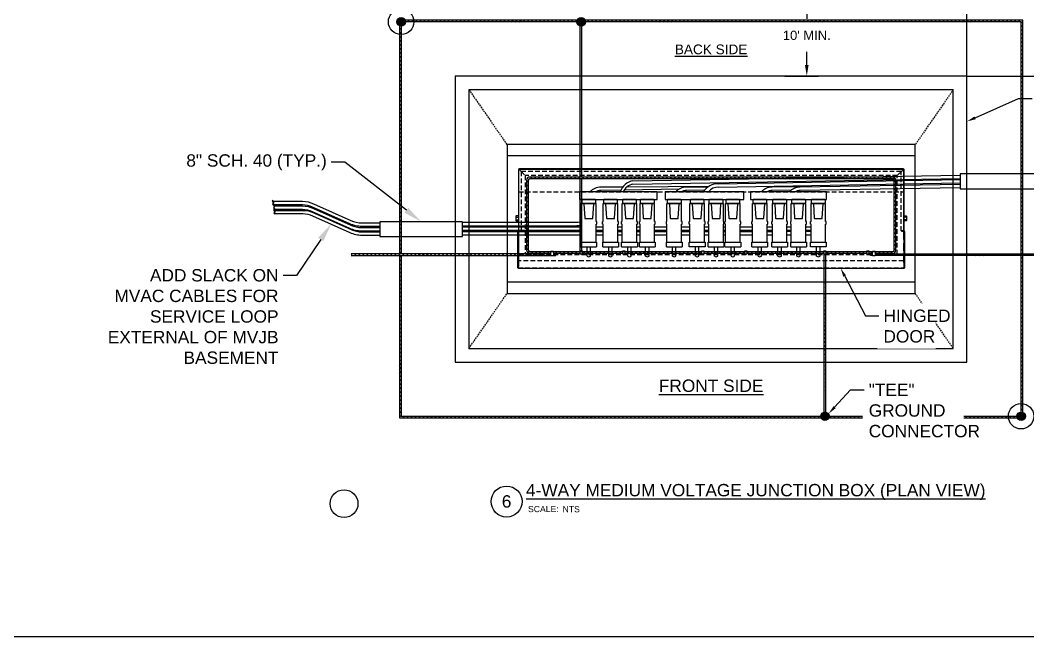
# Model space of a CAD drawing. Header units: feet. Extents: x -689 to 1837, y -511 to 1546.
# Drawn here: x 250.2 to 413.2, y 436.1 to 535.8 of the extents above; entities that cross this region are included whole.
import ezdxf
from ezdxf import colors
from ezdxf.entities.mleader import LeaderData, LeaderLine
from ezdxf.enums import TextEntityAlignment as Align
from ezdxf.math import Vec2, Vec3

# ---------------------------------------------------------------- set-up
doc = ezdxf.new("R2010")
doc.units = ezdxf.units.FT
doc.header["$MEASUREMENT"] = 0
doc.set_wipeout_variables(frame=1)
doc.linetypes.add('HIDDEN', pattern=[0.375, 0.25, -0.125])
for name, color, linetype in [('E-CABL-ACF', 1, 'AC_CABLE_FEEDER'), ('E-CABL-UG4', 64, 'GROUND_WIRE_G4'), ('E-COND-PVC', 4, 'Continuous'), ('E-DETL', 7, 'Continuous'), ('E-DETL-6', 7, 'Continuous'), ('E-EQPM-ENCL', 8, 'Continuous'), ('E-GRND', 3, 'Continuous'), ('G-ANNO-TEXT', 1, 'Continuous'), ('G-ANNO-TEXT @ 20', 1, 'Continuous'), ('XREF', 7, 'Continuous')]:
    doc.layers.add(name, color=color, linetype=linetype)
doc.layers.add('G-NPLT', color=67, linetype='Continuous', plot=False)
doc.styles.add('FSLR_SubTitle', font='arial.ttf', dxfattribs={"height": 0.1875})
doc.styles.add('NEI-A', font='arial.ttf')
doc.styles.get("Standard").update_dxf_attribs({"font": 'arial.ttf'})
doc.linetypes.add('AC_CABLE_FEEDER', pattern='A,0.2,-0.05,0,-0.05,0.2,-0.12,["ACF",Standard,S=0.1,R=0,X=-0.05,Y=-0.05],-0.3,0.2,-0.05,0,-0.05', length=1.22)
doc.linetypes.add('GROUND_WIRE_G4', pattern='A,1,-0.2,["G4",Standard,S=0.1,R=0,X=-0.1,Y=-0.05],-0.2', length=1.4)
doc.dimstyles.new('NEI-A', dxfattribs={"dimtxt": 0.1, "dimasz": 0.125, "dimexe": 0.0625, "dimexo": 0.0625, "dimgap": 0.0625, "dimtad": 0, "dimtih": 1, "dimtoh": 1, "dimdec": 4, "dimzin": 3, "dimdsep": 46, "dimlunit": 4, "dimtxsty": 'NEI-A', "dimcen": 0, "dimadec": 0, "dimazin": 0, "dimtfac": 0.75, "dimtdec": 4, "dimtofl": 0, "dimtmove": 0, "dimatfit": 3, "dimfxl": 1, "dimfrac": 1, "dimtolj": 1, "dimtzin": 0, "dimarcsym": 0})
pattern_1 = [(45, (341.57404, 380.31476), (-0.3229016, 0.3229016), [])]

# ---------------------------------------------------------------- blocks, each defined once
blk = doc.blocks.new('*U5')
blk.add_wipeout([(0, 0.1), (0.58, 0.1), (0.58, -0.97), (0, -0.97)])
at = {"layer": 'E-GRND'}
blk.add_lwpolyline([(0, 0.1), (0.58, 0.1), (0.58, -0.97), (0, -0.97)], close=True, dxfattribs=at)
blk = doc.blocks.new('*U4')
blk.add_wipeout([(0, -0.48), (0.58, -0.48), (0.58, 0.1), (0, 0.1)])
at = {"layer": 'E-GRND'}
blk.add_lwpolyline([(0, -0.48), (0.58, -0.48), (0.58, 0.1), (0, 0.1)], close=True, dxfattribs=at)
blk = doc.blocks.new('GRND_ROD')
at = {"linetype": 'Continuous'}
h = blk.add_hatch(color=256, dxfattribs=at)
edge = h.paths.add_edge_path()
edge.add_arc((0, 0), 0.0312, 0, 360)
for radius in [0.0937, 0.0312]:
    blk.add_circle((0, 0), radius, dxfattribs=at)
blk = doc.blocks.new('*D36')
at = {"layer": 'Defpoints', "color": 0, "transparency": 16777216}
for p in [(373.6, 541.62), (372.08, 526.78), (377.48, 526.78)]:
    blk.add_point(p, dxfattribs=at)
at = {"layer": 'G-ANNO-TEXT', "color": 0, "lineweight": -2, "transparency": 16777216}
for p, q in [((375.47, 541.62), (379.35, 541.62)), ((377.48, 539.82), (377.48, 536.01)), ((377.48, 528.58), (377.48, 530.72)), ((373.95, 526.78), (379.35, 526.78))]:
    blk.add_line(p, q, dxfattribs=at)
at = {"layer": 'G-ANNO-TEXT', "color": 0, "transparency": 16777216}
for points in [[(377.18, 539.82), (377.78, 539.82), (377.48, 541.62)], [(377.18, 528.58), (377.78, 528.58), (377.48, 526.78)]]:
    blk.add_solid(points, dxfattribs=at)
at = {"layer": 'G-ANNO-TEXT', "color": 0, "transparency": 16777216, "insert": (377.48, 533.36), "char_height": 1.5, "attachment_point": 5, "style": 'NEI-A'}
blk.add_mtext("\\A1;10' MIN.", dxfattribs=at)
blk = doc.blocks.new('DETAIL_TITLE')
blk.add_circle((0.592, -0.513), 0.25)
at = {"style": 'NEI-A'}
blk.add_attdef('DETAIL_TITLE_001', (0.91, -0.485), '', height=0.2, dxfattribs=at)
at = {"style": 'NEI-A', "flags": 8}
blk.add_attdef('#', text='', height=0.2, dxfattribs=at).set_placement((0.592, -0.511), align=Align.MIDDLE_CENTER)
at = {"style": 'NEI-A'}
for tag, p in [('SCALE:', (0.939, -0.738)), ('1"_=_', (1.547, -0.738))]:
    blk.add_attdef(tag, text='', height=0.1, dxfattribs=at).set_placement(p, align=Align.BOTTOM_LEFT)

msp = doc.modelspace()

# ---------------------------------------------------------------- hatches: boundary and pattern name
at = {"layer": 'E-CABL-UG4', "linetype": 'Continuous'}
h = msp.add_hatch(dxfattribs=at)
h.set_pattern_fill('ANSI31', color=256, scale=3.653215)
h.set_pattern_definition([(45, (280.6467, 416.0992), (-0.3229016, 0.3229016), [])])
h.paths.add_polyline_path([(332.64002, 510.43474, 0.414213562), (332.13771, 509.93242), (332.13771, 498.60746, 0.414213562), (332.64002, 498.10514), (391.39123, 498.10514, 0.414213562), (391.89354, 498.60746), (391.89354, 509.93242, 0.414213562), (391.39123, 510.43474)])
h.paths.add_polyline_path([(391.39123, 510.16075, -0.414213562), (391.61955, 509.93242), (391.61955, 498.60746, -0.414213562), (391.39123, 498.37913), (332.64002, 498.37913, -0.414213562), (332.4117, 498.60746), (332.4117, 509.93242, -0.414213562), (332.64002, 510.16075)], flags=16)
at = {"layer": 'E-DETL-6'}
h = msp.add_hatch(dxfattribs=at)
h.set_pattern_fill('ANSI31', color=64, scale=3.653215)
h.set_pattern_definition([(45, (283.9148, 343.0349), (-0.3229016, 0.3229016), [])])
edge = h.paths.add_edge_path()
edge.add_line((336.86296, 497.73982), (336.86296, 498.01381))
edge.add_line((336.86296, 498.01381), (303.73991, 498.01381))
edge.add_arc((303.78915, 497.94531), 0.08436, 125.7114329, 234.2885671)
edge.add_arc((303.69067, 497.80832), 0.08436, -54.2885671, 54.2885671, ccw=False)
edge.add_line((303.73991, 497.73982), (336.86296, 497.73982))
at = {"layer": 'E-GRND'}
h = msp.add_hatch(color=256, dxfattribs=at)
edge = h.paths.add_edge_path()
edge.add_arc((340.96325, 535.54341), 0.6868, 0, 360)
h = msp.add_hatch(color=256, dxfattribs=at)
edge = h.paths.add_edge_path()
edge.add_arc((380.4251, 471.74744), 0.6868, 0, 360)

# ---------------------------------------------------------------- linework, layer by layer
at = {"layer": 'E-CABL-ACF', "linetype": 'Continuous', "flags": 128}
for points in [[(349.34934, 509.84768), (402.28313, 510.77117)], [(348.4177, 508.87997), (361.66023, 508.94772)], [(349.3589, 509.29978), (402.28313, 510.22311)], [(363.18819, 509.35836), (402.28313, 510.04042)], [(363.19775, 508.81046), (402.28313, 509.49235)], [(347.94545, 508.37605), (356.86354, 508.53164)], [(341.08841, 502.3358), (321.74651, 502.33492)], [(344.54589, 502.33596), (343.38658, 502.33591)], [(347.61131, 502.3361), (346.90918, 502.33607)], [(350.49582, 502.33623), (349.9746, 502.33621)], [(354.85762, 502.33643), (352.8591, 502.33634)], [(358.55448, 502.3366), (357.2209, 502.33654)], [(361.6199, 502.33674), (360.91776, 502.33671)], [(364.33013, 502.33686), (363.98318, 502.33685)], [(368.69194, 502.33706), (366.69342, 502.33697)], [(371.90877, 502.33721), (371.05522, 502.33717)], [(374.97419, 502.33735), (374.27206, 502.33732)], [(378.16445, 502.33749), (377.33748, 502.33746)], [(341.08841, 501.78765), (321.74651, 501.78648)], [(341.08841, 501.60438), (321.74651, 501.60338)], [(341.08841, 501.05627), (321.74651, 501.05517)], [(344.54589, 501.78785), (343.38658, 501.78778)], [(344.54589, 501.60456), (343.38658, 501.6045)], [(344.54589, 501.05646), (343.38658, 501.0564)], [(347.61131, 501.78804), (346.90918, 501.78799)], [(347.61131, 501.60471), (346.90918, 501.60468)], [(347.61131, 501.05663), (346.90918, 501.05659)], [(350.49582, 501.78821), (349.9746, 501.78818)], [(350.49582, 501.60486), (349.9746, 501.60484)], [(350.49582, 501.0568), (349.9746, 501.05677)], [(354.85762, 501.78847), (352.8591, 501.78835)], [(354.85762, 501.60509), (352.8591, 501.60498)], [(354.85762, 501.05704), (352.8591, 501.05693)], [(358.55448, 501.78869), (357.2209, 501.78861)], [(358.55448, 501.60528), (357.2209, 501.60521)], [(358.55448, 501.05725), (357.2209, 501.05718)], [(361.6199, 501.78888), (360.91776, 501.78884)], [(361.6199, 501.60543), (360.91776, 501.6054)], [(361.6199, 501.05742), (360.91776, 501.05739)], [(364.33013, 501.78904), (363.98318, 501.78902)], [(364.33013, 501.60557), (363.98318, 501.60556)], [(364.33013, 501.05758), (363.98318, 501.05756)], [(368.69194, 501.7893), (366.69342, 501.78918)], [(368.69194, 501.6058), (366.69342, 501.6057)], [(368.69194, 501.05782), (366.69342, 501.05771)], [(371.90877, 501.7895), (371.05522, 501.78945)], [(371.90877, 501.60596), (371.05522, 501.60592)], [(371.90877, 501.05801), (371.05522, 501.05796)], [(374.97419, 501.78968), (374.27206, 501.78964)], [(374.97419, 501.60612), (374.27206, 501.60609)], [(374.97419, 501.05818), (374.27206, 501.05814)], [(378.16445, 501.78987), (377.33748, 501.78982)], [(378.16445, 501.60629), (377.33748, 501.60624)], [(378.16445, 501.05836), (377.33748, 501.05831)]]:
    msp.add_lwpolyline(points, dxfattribs=at)
for points in [[(342.49618, 508.05104, -0.247160523), (344.16873, 508.85823), (347.72201, 508.87641)], [(356.35582, 508.05104, -0.247160523), (358.02837, 508.85823), (361.54502, 508.87622)], [(370.19014, 508.05104, -0.247160523), (371.86269, 508.85823), (378.29308, 508.89113)], [(374.73475, 508.05104, -0.247160523), (376.4073, 508.85823), (402.28313, 509.30967)], [(375.56387, 508.05104, -0.197813242), (376.41961, 508.31038), (402.28313, 508.7616)], [(343.3253, 508.05104, -0.197813242), (344.18105, 508.31038), (347.4125, 508.36676)], [(357.18494, 508.05104, -0.197813242), (358.04069, 508.31038), (360.94775, 508.3611)], [(371.01926, 508.05104, -0.197813242), (371.87501, 508.31038), (375.02396, 508.36532)], [(291.0291, 506.51393), (295.89027, 506.51393, -0.106093529), (297.68901, 506.12792), (303.70186, 503.42258, 0.106093529), (305.5006, 503.03657), (308.37766, 503.03657)], [(291.13813, 505.98998), (295.89027, 505.98458, -0.106093529), (297.47181, 505.64518), (303.48467, 502.93984, 0.106093529), (305.5006, 502.50722), (308.37766, 502.50722)], [(291.31274, 505.75806), (295.87709, 505.75806, -0.106093529), (297.67582, 505.37205), (303.68868, 502.66671, 0.106093529), (305.48741, 502.28069), (308.37766, 502.28069)], [(291.22292, 505.05175), (295.92864, 505.05175, -0.106093529), (297.72738, 504.66574), (303.74023, 501.9604, 0.106093529), (305.53897, 501.57439), (308.37766, 501.57439)], [(291.317, 505.22871), (295.87709, 505.22871, -0.106093529), (297.45862, 504.88931), (303.47148, 502.18397, 0.106093529), (305.48741, 501.75134), (308.37766, 501.75134)], [(291.346, 504.5224), (295.92864, 504.5224, -0.106093529), (297.51018, 504.183), (303.52304, 501.47766, 0.106093529), (305.53897, 501.04504), (308.37766, 501.04504)], [(340.89449, 503.18211, -0.061543039), (340.0366, 503.067), (321.74651, 503.06604)], [(340.99488, 502.64213, -0.059277672), (340.03936, 502.51902), (321.74651, 502.51797)]]:
    msp.add_lwpolyline(points, format="xyb", dxfattribs=at)
at = {"layer": 'E-CABL-ACF', "linetype": 'Continuous'}
for centre, radius, start, end in [((349.77944, 507.27815), 2.60527, 99.502345, 162.7427072), ((349.74991, 507.15821), 2.17698, 100.3470904, 155.7872494), ((363.16598, 506.39295), 2.96549, 89.5709828, 146.0044923), ((363.15462, 506.82132), 1.98961, 88.7579637, 141.8245493)]:
    msp.add_arc(centre, radius, start, end, dxfattribs=at)
at = {"layer": 'E-CABL-UG4', "linetype": 'Continuous', "flags": 128}
for points in [[(340.81442, 510.43474), (340.81442, 535.54341)], [(341.08841, 510.43474), (341.08841, 535.54341)]]:
    msp.add_lwpolyline(points, dxfattribs=at)
msp.add_lwpolyline([(391.39123, 498.10514, 0.414213562), (391.89354, 498.60746), (391.89354, 509.93242, 0.414213562), (391.39123, 510.43474), (332.64002, 510.43474, 0.414213562), (332.13771, 509.93242), (332.13771, 498.60746, 0.414213562), (332.64002, 498.10514)], format="xyb", close=True, dxfattribs=at)
at = {"layer": 'E-COND-PVC'}
for points in [[(402.28313, 508.55793), (415.65198, 508.55793), (415.65198, 510.94413), (402.28313, 510.94413)], [(308.37766, 500.83506), (321.74651, 500.83506), (321.74651, 503.22125), (308.37766, 503.22125)]]:
    msp.add_lwpolyline(points, close=True, dxfattribs=at)
at = {"layer": 'E-DETL', "color": 41}
for p, q in [((341.0233, 503.24737), (341.0233, 506.18796)), ((341.0233, 506.18796), (343.38658, 506.18796)), ((343.38658, 503.24737), (343.38658, 506.18796)), ((344.54589, 503.24737), (344.54589, 506.18796)), ((344.54589, 506.18796), (346.90918, 506.18796)), ((346.90918, 503.24737), (346.90918, 506.18796)), ((347.61131, 503.24737), (347.61131, 506.18796)), ((347.61131, 506.18796), (349.9746, 506.18796)), ((349.9746, 503.24737), (349.9746, 506.18796)), ((350.49582, 503.24737), (350.49582, 506.18796)), ((350.49582, 506.18796), (352.8591, 506.18796)), ((352.8591, 503.24737), (352.8591, 506.18796)), ((354.85762, 503.24737), (354.85762, 506.18796)), ((354.85762, 506.18796), (357.2209, 506.18796)), ((357.2209, 503.24737), (357.2209, 506.18796)), ((358.55448, 503.24737), (358.55448, 506.18796)), ((358.55448, 506.18796), (360.91776, 506.18796)), ((360.91776, 503.24737), (360.91776, 506.18796)), ((361.6199, 503.24737), (361.6199, 506.18796)), ((361.6199, 506.18796), (363.98318, 506.18796)), ((363.98318, 503.24737), (363.98318, 506.18796)), ((364.33013, 503.24737), (364.33013, 506.18796)), ((364.33013, 506.18796), (366.69342, 506.18796)), ((366.69342, 503.24737), (366.69342, 506.18796)), ((368.69194, 503.24737), (368.69194, 506.18796)), ((368.69194, 506.18796), (371.05522, 506.18796)), ((371.05522, 503.24737), (371.05522, 506.18796)), ((371.90877, 503.24737), (371.90877, 506.18796)), ((371.90877, 506.18796), (374.27206, 506.18796)), ((374.27206, 503.24737), (374.27206, 506.18796)), ((374.97419, 503.24737), (374.97419, 506.18796)), ((374.97419, 506.18796), (377.33748, 506.18796)), ((377.33748, 503.24737), (377.33748, 506.18796)), ((378.16445, 503.24737), (378.16445, 506.18796)), ((378.16445, 506.18796), (380.52773, 506.18796)), ((380.52773, 503.24737), (380.52773, 506.18796)), ((340.92291, 502.82645), (340.92291, 503.24737)), ((340.92291, 503.24737), (341.0233, 503.24737)), ((341.0233, 502.82645), (340.92291, 502.82645)), ((341.0233, 499.88587), (341.0233, 502.82645)), ((343.48698, 503.24737), (343.38658, 503.24737)), ((343.38658, 499.88587), (343.38658, 502.82645)), ((343.38658, 502.82645), (343.48698, 502.82645)), ((343.48698, 502.82645), (343.48698, 503.24737)), ((344.4455, 502.82645), (344.4455, 503.24737)), ((344.4455, 503.24737), (344.54589, 503.24737)), ((344.54589, 502.82645), (344.4455, 502.82645)), ((344.54589, 499.88587), (344.54589, 502.82645)), ((347.00957, 503.24737), (346.90918, 503.24737)), ((346.90918, 499.88587), (346.90918, 502.82645)), ((346.90918, 502.82645), (347.00957, 502.82645)), ((347.00957, 502.82645), (347.00957, 503.24737)), ((347.51092, 502.82645), (347.51092, 503.24737)), ((347.51092, 503.24737), (347.61131, 503.24737)), ((347.61131, 502.82645), (347.51092, 502.82645)), ((347.61131, 499.88587), (347.61131, 502.82645)), ((350.07499, 503.24737), (349.9746, 503.24737)), ((349.9746, 499.88587), (349.9746, 502.82645)), ((349.9746, 502.82645), (350.07499, 502.82645)), ((350.07499, 502.82645), (350.07499, 503.24737)), ((350.39542, 502.82645), (350.39542, 503.24737)), ((350.39542, 503.24737), (350.49582, 503.24737)), ((350.49582, 502.82645), (350.39542, 502.82645)), ((350.49582, 499.88587), (350.49582, 502.82645)), ((352.95949, 503.24737), (352.8591, 503.24737)), ((352.8591, 499.88587), (352.8591, 502.82645)), ((352.8591, 502.82645), (352.95949, 502.82645)), ((352.95949, 502.82645), (352.95949, 503.24737)), ((354.75723, 502.82645), (354.75723, 503.24737)), ((354.75723, 503.24737), (354.85762, 503.24737)), ((354.85762, 502.82645), (354.75723, 502.82645)), ((354.85762, 499.88587), (354.85762, 502.82645)), ((357.3213, 503.24737), (357.2209, 503.24737)), ((357.2209, 499.88587), (357.2209, 502.82645)), ((357.2209, 502.82645), (357.3213, 502.82645)), ((357.3213, 502.82645), (357.3213, 503.24737)), ((358.45409, 502.82645), (358.45409, 503.24737)), ((358.45409, 503.24737), (358.55448, 503.24737)), ((358.55448, 502.82645), (358.45409, 502.82645)), ((358.55448, 499.88587), (358.55448, 502.82645)), ((361.01816, 503.24737), (360.91776, 503.24737)), ((360.91776, 499.88587), (360.91776, 502.82645)), ((360.91776, 502.82645), (361.01816, 502.82645)), ((361.01816, 502.82645), (361.01816, 503.24737)), ((361.51951, 502.82645), (361.51951, 503.24737)), ((361.51951, 503.24737), (361.6199, 503.24737)), ((361.6199, 502.82645), (361.51951, 502.82645)), ((361.6199, 499.88587), (361.6199, 502.82645)), ((364.08358, 503.24737), (363.98318, 503.24737)), ((363.98318, 499.88587), (363.98318, 502.82645)), ((363.98318, 502.82645), (364.08358, 502.82645)), ((364.08358, 502.82645), (364.08358, 503.24737)), ((364.22974, 502.82645), (364.22974, 503.24737)), ((364.22974, 503.24737), (364.33013, 503.24737)), ((364.33013, 502.82645), (364.22974, 502.82645)), ((364.33013, 499.88587), (364.33013, 502.82645)), ((366.79381, 503.24737), (366.69342, 503.24737)), ((366.69342, 499.88587), (366.69342, 502.82645)), ((366.69342, 502.82645), (366.79381, 502.82645)), ((366.79381, 502.82645), (366.79381, 503.24737)), ((368.59154, 502.82645), (368.59154, 503.24737)), ((368.59154, 503.24737), (368.69194, 503.24737)), ((368.69194, 502.82645), (368.59154, 502.82645)), ((368.69194, 499.88587), (368.69194, 502.82645)), ((371.15561, 503.24737), (371.05522, 503.24737)), ((371.05522, 499.88587), (371.05522, 502.82645)), ((371.05522, 502.82645), (371.15561, 502.82645)), ((371.15561, 502.82645), (371.15561, 503.24737)), ((371.80838, 502.82645), (371.80838, 503.24737)), ((371.80838, 503.24737), (371.90877, 503.24737)), ((371.90877, 502.82645), (371.80838, 502.82645)), ((371.90877, 499.88587), (371.90877, 502.82645)), ((374.37245, 503.24737), (374.27206, 503.24737)), ((374.27206, 499.88587), (374.27206, 502.82645)), ((374.27206, 502.82645), (374.37245, 502.82645)), ((374.37245, 502.82645), (374.37245, 503.24737)), ((374.8738, 502.82645), (374.8738, 503.24737)), ((374.8738, 503.24737), (374.97419, 503.24737)), ((374.97419, 502.82645), (374.8738, 502.82645)), ((374.97419, 499.88587), (374.97419, 502.82645)), ((377.43787, 503.24737), (377.33748, 503.24737)), ((377.33748, 499.88587), (377.33748, 502.82645)), ((377.33748, 502.82645), (377.43787, 502.82645)), ((377.43787, 502.82645), (377.43787, 503.24737)), ((378.06406, 502.82645), (378.06406, 503.24737)), ((378.06406, 503.24737), (378.16445, 503.24737)), ((378.16445, 502.82645), (378.06406, 502.82645)), ((378.16445, 499.88587), (378.16445, 502.82645)), ((380.62813, 503.24737), (380.52773, 503.24737)), ((380.52773, 499.88587), (380.52773, 502.82645)), ((380.52773, 502.82645), (380.62813, 502.82645)), ((380.62813, 502.82645), (380.62813, 503.24737)), ((340.93062, 499.88587), (343.47926, 499.88587)), ((343.47926, 499.88587), (343.47926, 499.15603)), ((344.45321, 499.88587), (347.00185, 499.88587)), ((344.45321, 499.15603), (344.45321, 499.88587)), ((347.51863, 499.88587), (350.06727, 499.88587)), ((350.06727, 499.88587), (350.06727, 499.15603)), ((350.40314, 499.88587), (352.95178, 499.88587)), ((350.40314, 499.15603), (350.40314, 499.88587)), ((350.40314, 499.15603), (352.95178, 499.15603)), ((352.95178, 499.88587), (352.95178, 499.15603)), ((354.76494, 499.88587), (357.31358, 499.88587)), ((354.76494, 499.15603), (354.76494, 499.88587)), ((354.76494, 499.15603), (357.31358, 499.15603)), ((357.31358, 499.88587), (357.31358, 499.15603)), ((358.4618, 499.88587), (361.01044, 499.88587)), ((358.4618, 499.15603), (358.4618, 499.88587)), ((361.52722, 499.88587), (364.07586, 499.88587)), ((364.07586, 499.88587), (364.07586, 499.15603)), ((364.23746, 499.88587), (366.78609, 499.88587)), ((364.23746, 499.15603), (364.23746, 499.88587)), ((368.59926, 499.88587), (371.1479, 499.88587)), ((371.1479, 499.88587), (371.1479, 499.15603)), ((371.8161, 499.88587), (374.36473, 499.88587)), ((371.8161, 499.15603), (371.8161, 499.88587)), ((371.8161, 499.15603), (374.36473, 499.15603)), ((374.36473, 499.88587), (374.36473, 499.15603)), ((374.88152, 499.88587), (377.43015, 499.88587)), ((374.88152, 499.15603), (374.88152, 499.88587)), ((374.88152, 499.15603), (377.43015, 499.15603)), ((377.43015, 499.88587), (377.43015, 499.15603)), ((378.07177, 499.88587), (380.62041, 499.88587)), ((378.07177, 499.15603), (378.07177, 499.88587))]:
    msp.add_line(p, q, dxfattribs=at)
at = {"layer": 'E-DETL', "color": 41, "linetype": 'Continuous', "flags": 128}
for points in [[(343.29919, 506.75159), (343.28258, 506.80133), (343.23284, 506.81784), (341.17705, 506.81784), (341.12731, 506.80133), (341.1107, 506.75159)], [(343.29919, 506.75159), (343.29919, 506.25421), (343.28258, 506.20447), (343.23284, 506.18796), (341.17705, 506.18796), (341.12731, 506.20447), (341.1107, 506.25421), (341.1107, 506.75159)], [(346.82178, 506.75159), (346.80517, 506.80133), (346.75543, 506.81784), (344.69964, 506.81784), (344.6499, 506.80133), (344.63329, 506.75159)], [(346.82178, 506.75159), (346.82178, 506.25421), (346.80517, 506.20447), (346.75543, 506.18796), (344.69964, 506.18796), (344.6499, 506.20447), (344.63329, 506.25421), (344.63329, 506.75159)], [(349.8872, 506.75159), (349.87059, 506.80133), (349.82085, 506.81784), (347.76506, 506.81784), (347.71532, 506.80133), (347.69871, 506.75159)], [(349.8872, 506.75159), (349.8872, 506.25421), (349.87059, 506.20447), (349.82085, 506.18796), (347.76506, 506.18796), (347.71532, 506.20447), (347.69871, 506.25421), (347.69871, 506.75159)], [(352.7717, 506.75159), (352.75509, 506.80133), (352.70535, 506.81784), (350.64956, 506.81784), (350.59982, 506.80133), (350.58321, 506.75159)], [(352.7717, 506.75159), (352.7717, 506.25421), (352.75509, 506.20447), (352.70535, 506.18796), (350.64956, 506.18796), (350.59982, 506.20447), (350.58321, 506.25421), (350.58321, 506.75159)], [(357.13351, 506.75159), (357.11689, 506.80133), (357.06716, 506.81784), (355.01137, 506.81784), (354.96163, 506.80133), (354.94501, 506.75159)], [(357.13351, 506.75159), (357.13351, 506.25421), (357.11689, 506.20447), (357.06716, 506.18796), (355.01137, 506.18796), (354.96163, 506.20447), (354.94501, 506.25421), (354.94501, 506.75159)], [(360.83037, 506.75159), (360.81375, 506.80133), (360.76402, 506.81784), (358.70823, 506.81784), (358.65849, 506.80133), (358.64187, 506.75159)], [(360.83037, 506.75159), (360.83037, 506.25421), (360.81375, 506.20447), (360.76402, 506.18796), (358.70823, 506.18796), (358.65849, 506.20447), (358.64187, 506.25421), (358.64187, 506.75159)], [(363.89579, 506.75159), (363.87917, 506.80133), (363.82944, 506.81784), (361.77365, 506.81784), (361.72391, 506.80133), (361.70729, 506.75159)], [(363.89579, 506.75159), (363.89579, 506.25421), (363.87917, 506.20447), (363.82944, 506.18796), (361.77365, 506.18796), (361.72391, 506.20447), (361.70729, 506.25421), (361.70729, 506.75159)], [(366.60602, 506.75159), (366.58941, 506.80133), (366.53967, 506.81784), (364.48388, 506.81784), (364.43414, 506.80133), (364.41753, 506.75159)], [(366.60602, 506.75159), (366.60602, 506.25421), (366.58941, 506.20447), (366.53967, 506.18796), (364.48388, 506.18796), (364.43414, 506.20447), (364.41753, 506.25421), (364.41753, 506.75159)], [(370.96782, 506.75159), (370.95121, 506.80133), (370.90147, 506.81784), (368.84568, 506.81784), (368.79594, 506.80133), (368.77933, 506.75159)], [(370.96782, 506.75159), (370.96782, 506.25421), (370.95121, 506.20447), (370.90147, 506.18796), (368.84568, 506.18796), (368.79594, 506.20447), (368.77933, 506.25421), (368.77933, 506.75159)], [(374.18466, 506.75159), (374.16805, 506.80133), (374.11831, 506.81784), (372.06252, 506.81784), (372.01278, 506.80133), (371.99617, 506.75159)], [(374.18466, 506.75159), (374.18466, 506.25421), (374.16805, 506.20447), (374.11831, 506.18796), (372.06252, 506.18796), (372.01278, 506.20447), (371.99617, 506.25421), (371.99617, 506.75159)], [(377.25008, 506.75159), (377.23347, 506.80133), (377.18373, 506.81784), (375.12794, 506.81784), (375.0782, 506.80133), (375.06159, 506.75159)], [(377.25008, 506.75159), (377.25008, 506.25421), (377.23347, 506.20447), (377.18373, 506.18796), (375.12794, 506.18796), (375.0782, 506.20447), (375.06159, 506.25421), (375.06159, 506.75159)], [(380.44034, 506.75159), (380.42373, 506.80133), (380.37399, 506.81784), (378.3182, 506.81784), (378.26846, 506.80133), (378.25185, 506.75159)], [(380.44034, 506.75159), (380.44034, 506.25421), (380.42373, 506.20447), (380.37399, 506.18796), (378.3182, 506.18796), (378.26846, 506.20447), (378.25185, 506.25421), (378.25185, 506.75159)]]:
    msp.add_lwpolyline(points, dxfattribs=at)
at = {"layer": 'E-DETL', "color": 9, "flags": 128}
for points in [[(341.32626, 506.18796), (341.39251, 506.15473), (341.40913, 506.10499), (341.55834, 503.76728), (341.59147, 503.73416), (342.83493, 503.73416), (342.85154, 503.76728), (343.00076, 506.10499), (343.01737, 506.15473), (343.08362, 506.18796)], [(344.84885, 506.18796), (344.91511, 506.15473), (344.93172, 506.10499), (345.08093, 503.76728), (345.11406, 503.73416), (346.35752, 503.73416), (346.37413, 503.76728), (346.52335, 506.10499), (346.53996, 506.15473), (346.60621, 506.18796)], [(347.91427, 506.18796), (347.98053, 506.15473), (347.99714, 506.10499), (348.14635, 503.76728), (348.17948, 503.73416), (349.42294, 503.73416), (349.43955, 503.76728), (349.58877, 506.10499), (349.60538, 506.15473), (349.67163, 506.18796)], [(350.79878, 506.18796), (350.86503, 506.15473), (350.88164, 506.10499), (351.03086, 503.76728), (351.06398, 503.73416), (352.30745, 503.73416), (352.32406, 503.76728), (352.47327, 506.10499), (352.48989, 506.15473), (352.55614, 506.18796)], [(355.16058, 506.18796), (355.22683, 506.15473), (355.24344, 506.10499), (355.39266, 503.76728), (355.42579, 503.73416), (356.66925, 503.73416), (356.68586, 503.76728), (356.83508, 506.10499), (356.85169, 506.15473), (356.91794, 506.18796)], [(358.85744, 506.18796), (358.92369, 506.15473), (358.9403, 506.10499), (359.08952, 503.76728), (359.12265, 503.73416), (360.36611, 503.73416), (360.38272, 503.76728), (360.53194, 506.10499), (360.54855, 506.15473), (360.6148, 506.18796)], [(361.92286, 506.18796), (361.98911, 506.15473), (362.00572, 506.10499), (362.15494, 503.76728), (362.18807, 503.73416), (363.43153, 503.73416), (363.44814, 503.76728), (363.59736, 506.10499), (363.61397, 506.15473), (363.68022, 506.18796)], [(364.6331, 506.18796), (364.69935, 506.15473), (364.71596, 506.10499), (364.86517, 503.76728), (364.8983, 503.73416), (366.14176, 503.73416), (366.15838, 503.76728), (366.30759, 506.10499), (366.3242, 506.15473), (366.39045, 506.18796)], [(368.9949, 506.18796), (369.06115, 506.15473), (369.07776, 506.10499), (369.22698, 503.76728), (369.2601, 503.73416), (370.50357, 503.73416), (370.52018, 503.76728), (370.66939, 506.10499), (370.68601, 506.15473), (370.75226, 506.18796)], [(372.21174, 506.18796), (372.27799, 506.15473), (372.2946, 506.10499), (372.44382, 503.76728), (372.47694, 503.73416), (373.7204, 503.73416), (373.73702, 503.76728), (373.88623, 506.10499), (373.90284, 506.15473), (373.9691, 506.18796)], [(375.27716, 506.18796), (375.34341, 506.15473), (375.36002, 506.10499), (375.50924, 503.76728), (375.54236, 503.73416), (376.78582, 503.73416), (376.80244, 503.76728), (376.95165, 506.10499), (376.96826, 506.15473), (377.03452, 506.18796)], [(378.46741, 506.18796), (378.53366, 506.15473), (378.55028, 506.10499), (378.69949, 503.76728), (378.73262, 503.73416), (379.97608, 503.73416), (379.99269, 503.76728), (380.14191, 506.10499), (380.15852, 506.15473), (380.22477, 506.18796)]]:
    msp.add_lwpolyline(points, dxfattribs=at)
at = {"layer": 'E-DETL', "color": 41, "flags": 128}
for points in [[(342.47893, 497.63946), (342.47893, 499.15603)], [(345.45354, 497.63946), (345.45354, 499.15603)], [(346.00152, 497.63946), (346.00152, 499.15603)], [(349.06694, 497.63946), (349.06694, 499.15603)], [(351.40347, 497.63946), (351.40347, 499.15603)], [(351.95145, 497.63946), (351.95145, 499.15603)], [(355.76527, 497.63946), (355.76527, 499.15603)], [(356.31325, 497.63946), (356.31325, 499.15603)], [(359.46213, 497.63946), (359.46213, 499.15603)], [(362.52755, 497.63946), (362.52755, 499.15603)], [(363.07553, 497.63946), (363.07553, 499.15603)], [(365.23778, 497.63946), (365.23778, 499.15603)], [(365.78577, 497.63946), (365.78577, 499.15603)], [(369.59959, 497.63946), (369.59959, 499.15603)], [(370.14757, 497.63946), (370.14757, 499.15603)], [(372.81642, 497.63946), (372.81642, 499.15603)], [(373.36441, 497.63946), (373.36441, 499.15603)], [(375.88184, 497.63946), (375.88184, 499.15603)], [(376.42983, 497.63946), (376.42983, 499.15603)], [(379.0721, 497.63946), (379.0721, 499.15603)]]:
    msp.add_lwpolyline(points, dxfattribs=at)
at = {"layer": 'E-DETL', "color": 41}
for centre in [(345.72753, 498.05548), (351.67746, 498.05548), (356.03926, 498.05548), (362.80154, 498.05548), (365.51178, 498.05548), (369.87358, 498.05548), (373.09042, 498.05548), (376.15584, 498.05548)]:
    msp.add_arc(centre, 0.49814, 236.6312374, 303.3686946, dxfattribs=at)
at = {"layer": 'E-DETL-6', "color": 64, "linetype": 'Continuous', "flags": 128}
for points in [[(303.73991, 497.73982), (336.86296, 497.73982), (336.86296, 498.01381), (303.73991, 498.01381)], [(311.56769, 497.73982), (311.56769, 471.47345), (412.43125, 471.47345), (412.43125, 497.73982)], [(311.84168, 497.73982), (311.84168, 471.74744), (412.15726, 471.74744), (412.15726, 497.73982)]]:
    msp.add_lwpolyline(points, dxfattribs=at)
at = {"layer": 'E-EQPM-ENCL'}
for points in [[(322.82223, 482.72798), (401.17671, 482.72798), (401.17671, 524.56287), (322.82223, 524.56287)], [(328.9792, 491.60592), (395.03105, 491.60592), (395.03105, 515.68493), (328.9792, 515.68493)]]:
    msp.add_lwpolyline(points, close=True, dxfattribs=at)
at = {"layer": 'E-EQPM-ENCL', "linetype": 'HIDDEN'}
for points in [[(322.82223, 524.56287), (328.9792, 515.68493)], [(401.17671, 524.56287), (395.03105, 515.68493)], [(322.82223, 482.72798), (328.9792, 491.60592)], [(401.17671, 482.72798), (395.03105, 491.60592)]]:
    msp.add_lwpolyline(points, dxfattribs=at)
at = {"layer": 'E-EQPM-ENCL'}
for points in [[(395.03105, 513.85487), (328.9792, 513.85487)], [(395.03105, 493.42828), (328.9792, 493.42828)]]:
    msp.add_lwpolyline(points, dxfattribs=at)
at = {"layer": 'E-EQPM-ENCL', "color": 7, "ltscale": 5}
for points in [[(393.13487, 495.95881), (393.21783, 495.95881), (393.21783, 511.64294), (393.20122, 511.70929), (393.15148, 511.74242), (393.08513, 511.75903), (330.94602, 511.75903), (330.87967, 511.74242), (330.82993, 511.70929), (330.81342, 511.64294), (330.81342, 495.95881)], [(330.89628, 501.61238), (330.89628, 511.65955), (330.94602, 511.69268), (393.08513, 511.69268), (393.13487, 511.64294), (393.13487, 501.61238)], [(330.81342, 504.14208), (330.46525, 504.14208), (330.41551, 504.09235), (330.41551, 503.39601), (330.46525, 503.34627), (330.81342, 503.34627)], [(330.41551, 504.09235), (330.46029, 503.97636), (330.41551, 503.86037)], [(330.46029, 503.97636), (330.81342, 503.97636)], [(393.21783, 504.14208), (393.566, 504.14208), (393.61574, 504.09235), (393.61574, 503.39601), (393.566, 503.34627), (393.21783, 503.34627)], [(393.57096, 503.97636), (393.21783, 503.97636)], [(393.61574, 504.09235), (393.57096, 503.97636), (393.61574, 503.86037)], [(330.41551, 503.62799), (330.46029, 503.512), (330.41551, 503.39601)], [(330.46029, 503.512), (330.81342, 503.512)], [(393.57096, 503.512), (393.21783, 503.512)], [(393.61574, 503.62799), (393.57096, 503.512), (393.61574, 503.39601)], [(332.94107, 501.61238), (330.69733, 501.61238), (330.69733, 495.82611), (330.71394, 495.75986), (330.81342, 495.71012), (393.21783, 495.71012), (393.26757, 495.72663), (393.31731, 495.75986), (393.33382, 495.82611), (393.33382, 501.61238), (392.79988, 501.61238)]]:
    msp.add_lwpolyline(points, dxfattribs=at)
at = {"layer": 'E-EQPM-ENCL', "linetype": 'HIDDEN', "ltscale": 3}
for points in [[(393.21783, 501.7616), (392.75357, 501.7616), (392.77019, 511.31138), (331.27758, 511.31138), (331.27758, 501.7616), (330.81342, 501.7616)], [(392.12359, 497.89861), (392.12359, 510.66478), (331.90766, 510.66478), (331.90766, 497.89861)], [(330.89628, 508.05104), (393.13487, 508.05104)], [(330.78019, 501.61238), (330.78019, 495.79298), (330.81342, 495.77637), (393.21783, 495.77637), (393.25096, 495.79298), (393.25096, 501.61238)], [(330.89628, 497.89861), (393.13487, 497.89861)], [(393.13487, 496.87062), (330.89628, 496.87062)]]:
    msp.add_lwpolyline(points, dxfattribs=at)
at = {"layer": 'E-EQPM-ENCL', "linetype": 'HIDDEN', "ltscale": 5}
for points in [[(330.93413, 511.68476), (331.90766, 510.66478)], [(392.12359, 510.66478), (393.11831, 511.6595)], [(330.81342, 495.95881), (330.89628, 495.95881), (330.89628, 501.61238)], [(393.13487, 501.61238), (393.13487, 495.95881)]]:
    msp.add_lwpolyline(points, dxfattribs=at)
at = {"layer": 'E-EQPM-ENCL'}
msp.add_circle((302.6094, 457.60606), 2.25, dxfattribs=at)
at = {"layer": 'E-GRND'}
for centre in [(340.96325, 535.54341), (380.4251, 471.74744)]:
    msp.add_circle(centre, 0.6868, dxfattribs=at)
at = {"layer": 'G-ANNO-TEXT', "flags": 128}
for points in [[(403.38954, 526.7757), (403.40218, 544.85154)], [(403.38954, 526.7757), (420.92183, 526.7757)]]:
    msp.add_lwpolyline(points, dxfattribs=at)
at = {"layer": 'G-ANNO-TEXT'}
for points in [[(291.10393, 506.67799), (291.00197, 506.53901), (291.23668, 506.32203), (291.05264, 506.06826), (291.22362, 505.9117)], [(291.22362, 505.9117), (291.33104, 505.79112), (291.17998, 505.51836), (291.40553, 505.3494), (291.20163, 505.07143), (291.43634, 504.85446), (291.25229, 504.60068), (291.42327, 504.44413)]]:
    msp.add_lwpolyline(points, dxfattribs=at)
at = {"layer": 'G-NPLT'}
msp.add_lwpolyline([(0, 877.3502), (496, 877.3502), (496, 436.069), (0, 436.069)], close=True, dxfattribs=at)
at = {"layer": 'XREF'}
for points in [[(340.7294, 506.82328), (353.28738, 506.82328), (353.28738, 508.05104), (340.7294, 508.05104)], [(354.56372, 506.82328), (367.29597, 506.82328), (367.29597, 508.05104), (354.56372, 508.05104)], [(368.39804, 506.82328), (380.65026, 506.82328), (380.65026, 508.05104), (368.39804, 508.05104)]]:
    msp.add_lwpolyline(points, close=True, dxfattribs=at)

# ---------------------------------------------------------------- block references
at = {"layer": 'E-GRND', "xscale": 21.97774015987638, "yscale": 21.97774015987638, "zscale": 21.97774015987638, "rotation": 270}
for p in [(311.84168, 535.54341), (412.15726, 471.74744)]:
    msp.add_blockref('GRND_ROD', p, dxfattribs=at)
at = {"layer": 'G-ANNO-TEXT @ 20'}
ref = msp.add_blockref('DETAIL_TITLE', (322.9858, 463.08292), dxfattribs=dict(at, xscale=10, yscale=10, zscale=10))
ref.add_attrib('#', '6', dxfattribs={"layer": '0', "height": 2, "style": 'NEI-A'}).set_placement((328.9078, 457.97392), align=Align.MIDDLE_CENTER)
ref.add_attrib('DETAIL_TITLE_001', '%%U4-WAY MEDIUM VOLTAGE JUNCTION BOX (PLAN VIEW)', (332.0493, 458.79607), dxfattribs={"layer": '0', "height": 2, "style": 'NEI-A'})
ref.add_attrib('SCALE:', 'SCALE:', dxfattribs={"layer": '0', "height": 1, "style": 'NEI-A'}).set_placement((332.37229, 457.23898), align=Align.TOP_LEFT)
ref.add_attrib('1"_=_', 'NTS', dxfattribs={"layer": '0', "height": 1, "style": 'NEI-A'}).set_placement((337.96955, 457.21455), align=Align.TOP_LEFT)

# ---------------------------------------------------------------- texts
at = {"layer": 'G-ANNO-TEXT', "attachment_point": 5}
for s, width, insert, char_height, style in [('{\\LBACK SIDE}', 21.3304224, (361.99947, 531.08167), 1.5748859, 'FSLR_SubTitle'), ('{\\LFRONT SIDE }', 21.6924528, (361.99947, 476.67162), 2, 'NEI-A')]:
    msp.add_mtext_dynamic_manual_height_columns(s, width=width, gutter_width=4.59342, heights=[0], dxfattribs=dict(at, insert=insert, char_height=char_height, style=style))

# ---------------------------------------------------------------- dimensions: what is measured, and where the dimension line sits
at = {"layer": 'G-ANNO-TEXT'}
dim = msp.add_linear_dim(base=(377.47528, 526.7757), p1=(373.59861, 541.61729), p2=(372.07552, 526.7757), angle=90, text="10' MIN.", dimstyle='NEI-A', override={"dimscale": 30, "dimtxt": 0.05, "dimasz": 0.06}, dxfattribs=at)
dim.commit()
dim.dimension.update_dxf_attribs({"geometry": '*D36', "text_midpoint": (377.47528, 533.36467), "dimtype": 160})

# ---------------------------------------------------------------- next in the draw order: leaders
ml = msp.add_multileader_mtext('Standard', dxfattribs=at)
ml.set_content('FIBERGLASS RISER ', color=256, style='NEI-A')
ml.set_leader_properties()
ml.build(insert=Vec2(0, 0))
ml.multileader.update_dxf_attribs({"dogleg_length": 3, "arrow_head_size": 1.46129})
ctx = ml.context
ctx.base_point, ctx.char_height, ctx.arrow_head_size, ctx.landing_gap_size, ctx.plane_origin = Vec3(413.93287, 523.14106), 2, 1.46129, 0.73064, Vec3(382.15676, 499.0954)
notes = []
notes.append((ctx, [(0, (1, 1, 0), (411.74094, 523.14106), (1, 0), 2.19193, [(0, [(403.38954, 519.42753)], 0, [])])]))
ctx.mtext.insert, ctx.mtext.width, ctx.mtext.line_spacing_factor, ctx.mtext.flow_direction = Vec3(414.66351, 524.15811), 27.7868382, 0.6, 5
ctx.mtext.has_bg_fill, ctx.mtext.bg_color, ctx.mtext.bg_scale_factor, ctx.mtext.bg_transparency, ctx.mtext.use_window_bg_color = 1, -1073741824, 1.5, 0, 1
for ctx, leaders in notes:
    for number, flags, end, landing, length, lines in leaders:
        leader = LeaderData()
        leader.index, (leader.has_last_leader_line, leader.has_dogleg_vector, leader.attachment_direction) = number, flags
        leader.last_leader_point, leader.dogleg_vector, leader.dogleg_length = Vec3(end), Vec3(landing), length
        for number, points, colour, breaks in lines:
            line = LeaderLine()
            line.index, line.vertices, line.color, line.breaks = number, Vec3.list(points), colors.encode_raw_color(colour), breaks
            leader.lines.append(line)
        ctx.leaders.append(leader)

# ---------------------------------------------------------------- next in the draw order: hatches: boundary and pattern name
at = {"layer": 'E-DETL-6'}
h = msp.add_hatch(dxfattribs=at)
h.set_pattern_fill('ANSI31', color=64, scale=3.653215)
h.set_pattern_definition([(45, (341.57404, 429.263), (-0.3229016, 0.3229016), [])])
h.paths.add_polyline_path([(387.77419, 498.01381), (412.43125, 498.01381), (412.43125, 535.8174), (311.56769, 535.8174), (311.56769, 471.47345), (412.43125, 471.47345), (412.43125, 497.73982), (387.77419, 497.73982)])
h.paths.add_polyline_path([(387.77419, 498.01381), (412.15726, 498.01381), (412.15726, 535.54341), (311.84168, 535.54341), (311.84168, 471.74744), (412.15726, 471.74744), (412.15726, 497.73982), (387.77419, 497.73982)], flags=17)

# ---------------------------------------------------------------- next in the draw order: linework, layer by layer
at = {"layer": 'E-DETL-6', "color": 64, "linetype": 'Continuous', "flags": 128}
for points in [[(412.43125, 498.01381), (412.43125, 535.8174), (311.56769, 535.8174), (311.56769, 498.01381)], [(412.15726, 498.01381), (412.15726, 535.54341), (311.84168, 535.54341), (311.84168, 498.01381)]]:
    msp.add_lwpolyline(points, dxfattribs=at)
at = {"layer": 'E-EQPM-ENCL'}
msp.add_lwpolyline([(320.6094, 480.51515), (403.38954, 480.51515), (403.38954, 526.7757), (320.6094, 526.7757)], close=True, dxfattribs=at)

# ---------------------------------------------------------------- next in the draw order: block references
at = {"layer": 'E-DETL-6', "xscale": 0.7306429730208028, "yscale": 0.7306429730208028, "zscale": 0.7306429730208028}
for name, p in [('*U5', (336.07748, 498.37913)), ('*U4', (340.74173, 498.37913)), ('*U4', (347.67371, 498.37913)), ('*U4', (367.40107, 498.37913)), ('*U4', (380.19645, 498.37913)), ('*U4', (387.12843, 498.37913))]:
    msp.add_blockref(name, p, dxfattribs=at)

# ---------------------------------------------------------------- next in the draw order: leaders
at = {"layer": 'G-ANNO-TEXT'}
ml = msp.add_multileader_mtext('Standard', dxfattribs=at)
ml.set_content('\\pxsm1,qr;8" SCH. 40 (TYP.)', color=256, style='NEI-A')
ml.set_leader_properties()
ml.build(insert=Vec2(0, 0))
ml.multileader.update_dxf_attribs({"dogleg_length": 2.19193, "arrow_head_size": 3})
ctx = ml.context
ctx.base_point, ctx.char_height, ctx.arrow_head_size, ctx.landing_gap_size, ctx.plane_origin = Vec3(276.56619, 512.82493), 2, 3, 0.73064, Vec3(281.69844, 498.16086)
ctx.text_align_type = 2
notes = []
notes.append((ctx, [(1, (1, 1, 0), (302.73373, 512.82493), (-1, 0), 2.19193, [(0, [(315.06208, 503.22125)], 0, [])])]))
ctx.mtext.insert, ctx.mtext.width, ctx.mtext.alignment, ctx.mtext.line_spacing_factor, ctx.mtext.flow_direction = Vec3(299.81116, 514.11893), 27.763125, 3, 0.6, 5
ctx.mtext.has_bg_fill, ctx.mtext.bg_color, ctx.mtext.bg_scale_factor, ctx.mtext.bg_transparency, ctx.mtext.use_window_bg_color = 1, -1073741824, 1.5, 0, 1
ml = msp.add_multileader_mtext('Standard', dxfattribs=at)
ml.set_content('\\pxsm1,ql;HINGED DOOR', color=256, style='NEI-A')
ml.set_leader_properties()
ml.build(insert=Vec2(0, 0))
ml.multileader.update_dxf_attribs({"dogleg_length": 3, "arrow_head_size": 1.46129})
ctx = ml.context
ctx.base_point, ctx.char_height, ctx.arrow_head_size, ctx.landing_gap_size, ctx.plane_origin = Vec3(389.1555, 487.99111), 2, 1.46129, 0.73064, Vec3(451.58145, 461.13791)
notes.append((ctx, [(1, (1, 1, 0), (386.96357, 487.99111), (1, 0), 2.19193, [(0, [(382.93691, 495.71012)], 0, [])])]))
ctx.mtext.insert, ctx.mtext.width, ctx.mtext.defined_height, ctx.mtext.line_spacing_factor, ctx.mtext.flow_direction = Vec3(389.88614, 489.00817), 7.4311327, 1.99048, 0.6, 5
ctx.mtext.has_bg_fill, ctx.mtext.bg_color, ctx.mtext.bg_scale_factor, ctx.mtext.bg_transparency, ctx.mtext.use_window_bg_color = 1, -1073741824, 1.5, 0, 1
for ctx, leaders in notes:
    for number, flags, end, landing, length, lines in leaders:
        leader = LeaderData()
        leader.index, (leader.has_last_leader_line, leader.has_dogleg_vector, leader.attachment_direction) = number, flags
        leader.last_leader_point, leader.dogleg_vector, leader.dogleg_length = Vec3(end), Vec3(landing), length
        for number, points, colour, breaks in lines:
            line = LeaderLine()
            line.index, line.vertices, line.color, line.breaks = number, Vec3.list(points), colors.encode_raw_color(colour), breaks
            leader.lines.append(line)
        ctx.leaders.append(leader)

# ---------------------------------------------------------------- next in the draw order: hatches: boundary and pattern name
at = {"layer": 'E-DETL-6'}
h = msp.add_hatch(dxfattribs=at)
h.set_pattern_fill('ANSI31', color=64, scale=3.653215)
h.set_pattern_definition(pattern_1)
edge = h.paths.add_edge_path()
edge.add_line((341.08841, 498.4522), (341.08841, 510.16075))
edge.add_line((340.81442, 498.4522), (340.81442, 510.16075))
h = msp.add_hatch(dxfattribs=at)
h.set_pattern_fill('ANSI31', color=64, scale=3.653215)
h.set_pattern_definition(pattern_1)
edge = h.paths.add_edge_path()
edge.add_line((380.55209, 471.74744), (380.55209, 498.03208))
edge.add_line((380.2781, 471.74744), (380.2781, 498.03208))
h = msp.add_hatch(dxfattribs=at)
h.set_pattern_fill('ANSI31', color=64, scale=3.653215)
h.set_pattern_definition([(45, (278.46157, 343.0349), (-0.3229016, 0.3229016), [])])
edge = h.paths.add_edge_path()
edge.add_arc((420.50754, 497.80832), 0.08436, 125.7114329, 234.2885671, ccw=False)
edge.add_arc((420.40906, 497.94531), 0.08436, 305.7114329, 414.2885671)
edge.add_line((420.4583, 498.01381), (387.77419, 498.01381))
edge.add_line((387.77419, 498.01381), (387.77419, 497.73982))
edge.add_line((387.77419, 497.73982), (420.4583, 497.73982))

# ---------------------------------------------------------------- next in the draw order: linework, layer by layer
at = {"layer": 'E-CABL-UG4', "linetype": 'Continuous', "flags": 128}
for points in [[(340.81442, 498.4522), (340.81442, 510.16075)], [(341.08841, 498.4522), (341.08841, 510.16075)], [(380.2781, 471.74744), (380.2781, 498.03208)], [(380.55209, 471.74744), (380.55209, 498.03208)]]:
    msp.add_lwpolyline(points, dxfattribs=at)
at = {"layer": 'E-DETL', "color": 41}
for p, q in [((340.93062, 499.15603), (340.93062, 499.88587)), ((340.93062, 499.15603), (343.47926, 499.15603)), ((344.45321, 499.15603), (347.00185, 499.15603)), ((347.00185, 499.88587), (347.00185, 499.15603)), ((347.51863, 499.15603), (347.51863, 499.88587)), ((347.51863, 499.15603), (350.06727, 499.15603)), ((364.23746, 499.15603), (366.78609, 499.15603)), ((366.78609, 499.88587), (366.78609, 499.15603)), ((368.59926, 499.15603), (368.59926, 499.88587)), ((368.59926, 499.15603), (371.1479, 499.15603)), ((380.62041, 499.15603), (378.07177, 499.15603)), ((380.62041, 499.88587), (380.62041, 499.15603))]:
    msp.add_line(p, q, dxfattribs=at)
at = {"layer": 'E-DETL', "color": 41, "flags": 128}
for points in [[(341.93095, 497.63946), (341.93095, 499.15603)], [(348.51896, 497.63946), (348.51896, 499.15603)], [(379.62008, 497.63946), (379.62008, 499.15603)]]:
    msp.add_lwpolyline(points, dxfattribs=at)
at = {"layer": 'E-DETL', "color": 41}
for centre in [(342.20494, 498.05548), (348.79295, 498.05548), (379.34609, 498.05548)]:
    msp.add_arc(centre, 0.49814, 236.6312374, 303.3686946, dxfattribs=at)
at = {"layer": 'E-DETL-6', "color": 64, "linetype": 'Continuous', "flags": 128}
msp.add_lwpolyline([(420.4583, 497.73982), (387.77419, 497.73982), (387.77419, 498.01381), (420.4583, 498.01381)], dxfattribs=at)

# ---------------------------------------------------------------- next in the draw order: leaders
at = {"layer": 'G-ANNO-TEXT'}
ml = msp.add_multileader_mtext('Standard', dxfattribs=at)
ml.set_content('\\pxsm1,qr;ADD SLACK ON MVAC CABLES FOR SERVICE LOOP EXTERNAL OF MVJB BASEMENT', color=256, style='NEI-A')
ml.set_leader_properties()
ml.build(insert=Vec2(0, 0))
ml.multileader.update_dxf_attribs({"dogleg_length": 3, "arrow_head_size": 3})
ctx = ml.context
ctx.base_point, ctx.char_height, ctx.arrow_head_size, ctx.landing_gap_size, ctx.plane_origin = Vec3(264.00848, 494.53798), 2, 3, 0.73064, Vec3(228.1246, 492.17683)
ctx.text_align_type = 2
notes = []
notes.append((ctx, [(1, (1, 1, 0), (294.92636, 494.53798), (-1, 0), 2.19193, [(0, [(300.51661, 502.83033)], 0, [])])]))
ctx.mtext.insert, ctx.mtext.width, ctx.mtext.alignment, ctx.mtext.line_spacing_factor, ctx.mtext.flow_direction = Vec3(292.00379, 495.55503), 28.4857481, 3, 0.6, 5
ctx.mtext.has_bg_fill, ctx.mtext.bg_color, ctx.mtext.bg_scale_factor, ctx.mtext.bg_transparency, ctx.mtext.use_window_bg_color = 1, -1073741824, 1.5, 0, 1
for ctx, leaders in notes:
    for number, flags, end, landing, length, lines in leaders:
        leader = LeaderData()
        leader.index, (leader.has_last_leader_line, leader.has_dogleg_vector, leader.attachment_direction) = number, flags
        leader.last_leader_point, leader.dogleg_vector, leader.dogleg_length = Vec3(end), Vec3(landing), length
        for number, points, colour, breaks in lines:
            line = LeaderLine()
            line.index, line.vertices, line.color, line.breaks = number, Vec3.list(points), colors.encode_raw_color(colour), breaks
            leader.lines.append(line)
        ctx.leaders.append(leader)

# ---------------------------------------------------------------- next in the draw order: block references
at = {"layer": 'E-DETL-6', "xscale": 0.7306429730208028, "yscale": 0.7306429730208028, "zscale": 0.7306429730208028}
msp.add_blockref('*U5', (388.13951, 498.37913), dxfattribs=at)

# ---------------------------------------------------------------- next in the draw order: leaders
at = {"layer": 'G-ANNO-TEXT'}
ml = msp.add_multileader_mtext('Standard', dxfattribs=at)
ml.set_content('\\pxsm1;"TEE" GROUND CONNECTOR', color=256, style='NEI-A')
ml.set_leader_properties()
ml.build(insert=Vec2(0, 0))
ml.multileader.update_dxf_attribs({"dogleg_length": 3, "arrow_head_size": 1.46129})
ctx = ml.context
ctx.base_point, ctx.char_height, ctx.arrow_head_size, ctx.landing_gap_size, ctx.plane_origin = Vec3(386.77166, 475.99936), 2, 1.46129, 0.73064, Vec3(360.167, 451.95371)
notes = []
notes.append((ctx, [(0, (1, 1, 0), (384.57973, 475.99936), (1, 0), 2.19193, [(0, [(380.98592, 472.1439)], 0, [])])]))
ctx.mtext.insert, ctx.mtext.width, ctx.mtext.line_spacing_factor, ctx.mtext.flow_direction = Vec3(387.5023, 477.01642), 14.3854232, 0.6, 5
ctx.mtext.has_bg_fill, ctx.mtext.bg_color, ctx.mtext.bg_scale_factor, ctx.mtext.bg_transparency, ctx.mtext.use_window_bg_color = 1, -1073741824, 1.5, 0, 1
for ctx, leaders in notes:
    for number, flags, end, landing, length, lines in leaders:
        leader = LeaderData()
        leader.index, (leader.has_last_leader_line, leader.has_dogleg_vector, leader.attachment_direction) = number, flags
        leader.last_leader_point, leader.dogleg_vector, leader.dogleg_length = Vec3(end), Vec3(landing), length
        for number, points, colour, breaks in lines:
            line = LeaderLine()
            line.index, line.vertices, line.color, line.breaks = number, Vec3.list(points), colors.encode_raw_color(colour), breaks
            leader.lines.append(line)
        ctx.leaders.append(leader)

# ---------------------------------------------------------------- next in the draw order: linework, layer by layer
at = {"layer": 'E-CABL-UG4', "linetype": 'Continuous', "flags": 128}
msp.add_lwpolyline([(391.39123, 498.37913, 0.414213562), (391.61955, 498.60746), (391.61955, 509.93242, 0.414213562), (391.39123, 510.16075), (332.64002, 510.16075, 0.414213562), (332.4117, 509.93242), (332.4117, 498.60746, 0.414213562), (332.64002, 498.37913)], format="xyb", close=True, dxfattribs=at)

# ---------------------------------------------------------------- next in the draw order: block references
at = {"layer": 'E-DETL-6', "xscale": 0.7306429730208028, "yscale": 0.7306429730208028, "zscale": 0.7306429730208028}
msp.add_blockref('*U4', (360.46909, 498.37913), dxfattribs=at)

# ---------------------------------------------------------------- next in the draw order: linework, layer by layer
at = {"layer": 'E-DETL', "color": 41}
for p, q in [((361.01044, 499.15603), (358.4618, 499.15603)), ((361.01044, 499.88587), (361.01044, 499.15603)), ((361.52722, 499.15603), (361.52722, 499.88587)), ((361.52722, 499.15603), (364.07586, 499.15603))]:
    msp.add_line(p, q, dxfattribs=at)
at = {"layer": 'E-DETL', "color": 41, "flags": 128}
msp.add_lwpolyline([(360.01011, 497.63946), (360.01011, 499.15603)], dxfattribs=at)
at = {"layer": 'E-DETL', "color": 41}
msp.add_arc((359.73612, 498.05548), 0.49814, 236.6312374, 303.3686946, dxfattribs=at)

doc.saveas('drawing.dxf')
